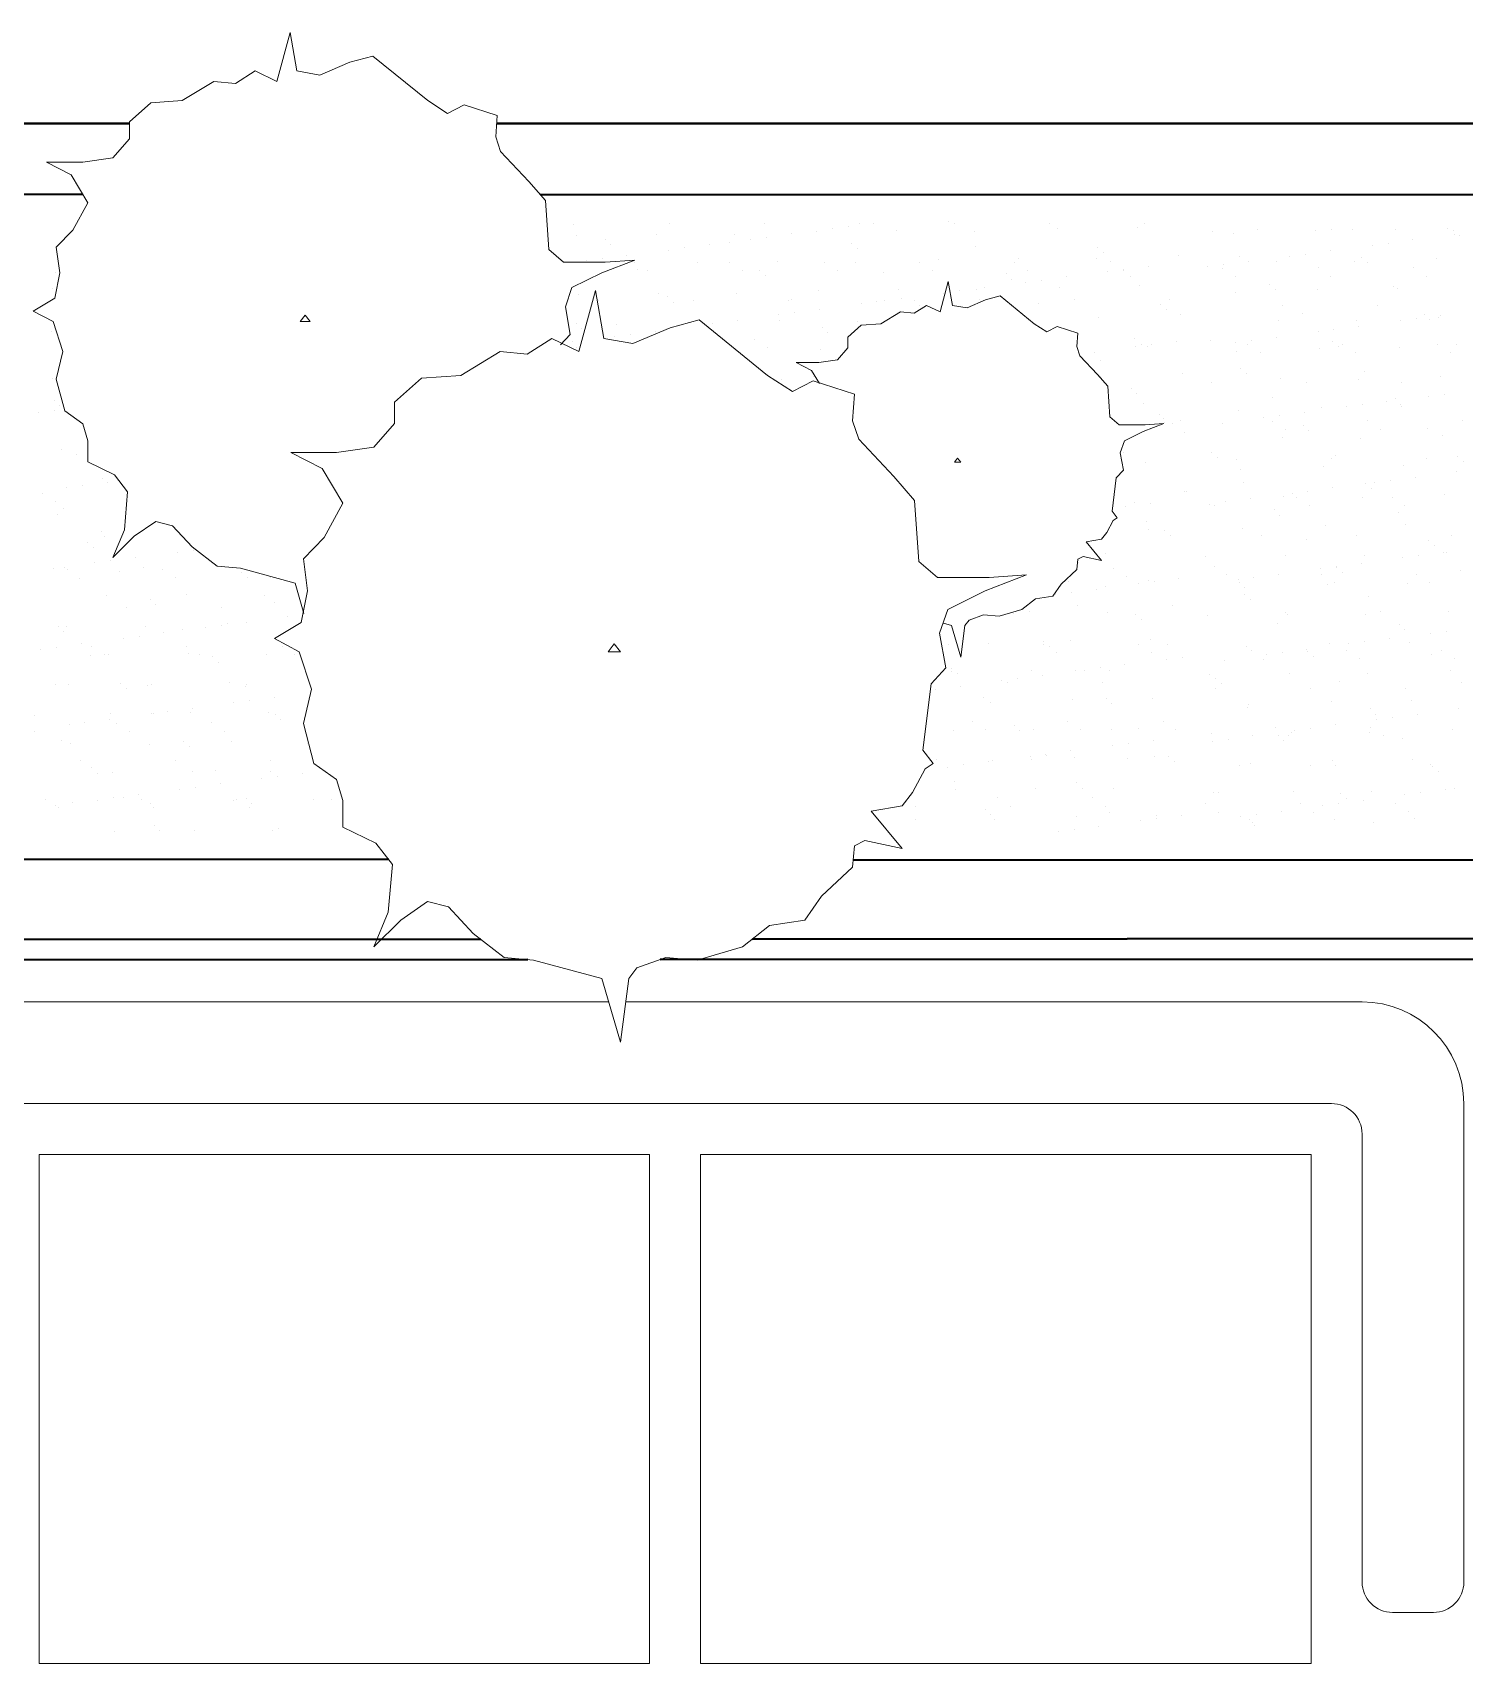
# Model space of a CAD drawing. Header units: inches. Extents: x 4350 to 28384, y -6772 to 993.
# Drawn here: x 25020.1 to 25160.7, y -3303.5 to -3143.4 of the extents above; entities that cross this region are included whole.
import ezdxf

# ---------------------------------------------------------------- set-up
doc = ezdxf.new("R2010")
doc.units = ezdxf.units.IN
doc.header["$MEASUREMENT"] = 0
doc.layers.add('ARREDAMENTO', color=2, linetype='Continuous', lineweight=18)
doc.layers.add('MURATURA_section_wall', color=7, linetype='Continuous', lineweight=40)

msp = doc.modelspace()

# ---------------------------------------------------------------- linework, layer by layer
at = {"layer": 'ARREDAMENTO'}
for p, q in [((25045.42, -3143.39), (25044.11, -3148.19)), ((25046.07, -3147.15), (25045.42, -3143.39)), ((25053.55, -3145.69), (25051.28, -3146.31)), ((25058.93, -3150.07), (25053.55, -3145.69)), ((25042, -3147.15), (25040.04, -3148.4)), ((25044.11, -3148.19), (25042, -3147.15)), ((25048.35, -3147.57), (25046.07, -3147.15)), ((25051.28, -3146.31), (25048.35, -3147.57)), ((25037.93, -3148.19), (25034.83, -3150.07)), ((25040.04, -3148.4), (25037.93, -3148.19)), ((25031.74, -3150.28), (25029.63, -3152.16)), ((25034.83, -3150.07), (25031.74, -3150.28)), ((25060.88, -3151.32), (25058.93, -3150.07)), ((25062.51, -3150.49), (25060.88, -3151.32)), ((25065.76, -3151.53), (25062.51, -3150.49)), ((25029.63, -3152.16), (25029.63, -3153.83)), ((25065.6, -3153.62), (25065.76, -3151.53)), ((25029.63, -3153.83), (25028, -3155.7)), ((25066.09, -3155.08), (25065.6, -3153.62)), ((25028, -3155.7), (25025.07, -3156.12)), ((25068.85, -3158), (25066.09, -3155.08)), ((25025.07, -3156.12), (25021.49, -3156.12)), ((25021.49, -3156.12), (25023.93, -3157.37)), ((25023.93, -3157.37), (25025.56, -3160.09)), ((25070.48, -3159.88), (25068.85, -3158)), ((25025.56, -3160.09), (25024.09, -3162.8)), ((25070.81, -3164.68), (25070.48, -3159.88)), ((25073.28, -3162.2), (25073.28, -3162.2)), ((25082.62, -3162.18), (25082.62, -3162.18)), ((25091.96, -3162.16), (25091.96, -3162.16)), ((25101.3, -3162.15), (25101.3, -3162.15)), ((25102.71, -3162.1), (25102.71, -3162.1)), ((25110.11, -3161.96), (25110.11, -3161.96)), ((25110.65, -3162.13), (25110.65, -3162.13)), ((25119.99, -3162.11), (25119.99, -3162.11)), ((25129.33, -3162.09), (25129.33, -3162.09)), ((25024.09, -3162.8), (25022.46, -3164.47)), ((25073.5, -3163.3), (25073.5, -3163.3)), ((25076.36, -3163.72), (25076.36, -3163.72)), ((25081.35, -3163.2), (25081.35, -3163.2)), ((25089.02, -3163.24), (25089.02, -3163.24)), ((25090.63, -3163.69), (25090.63, -3163.69)), ((25092.2, -3163.48), (25092.2, -3163.48)), ((25094.63, -3163.16), (25094.63, -3163.16)), ((25097.13, -3162.94), (25097.13, -3162.94)), ((25098.71, -3162.62), (25098.71, -3162.62)), ((25100.27, -3162.42), (25100.27, -3162.42)), ((25104.98, -3162.84), (25104.98, -3162.84)), ((25112.65, -3162.88), (25112.65, -3162.88)), ((25120.76, -3162.59), (25120.76, -3162.59)), ((25128.61, -3162.49), (25128.61, -3162.49)), ((25136.03, -3162.96), (25136.03, -3162.96)), ((25138.01, -3163.16), (25138.01, -3163.16)), ((25140.4, -3162.71), (25140.4, -3162.71)), ((25146.11, -3162.86), (25146.11, -3162.86)), ((25147.65, -3162.72), (25147.65, -3162.72)), ((25149.74, -3162.69), (25149.74, -3162.69)), ((25153.97, -3162.76), (25153.97, -3162.76)), ((25155.66, -3163.75), (25155.66, -3163.75)), ((25159.09, -3162.67), (25159.09, -3162.67)), ((25159.66, -3162.82), (25159.66, -3162.82)), ((25159.73, -3163.22), (25159.73, -3163.22)), ((25160.21, -3163.33), (25160.21, -3163.33)), ((25022.46, -3164.47), (25022.79, -3166.97)), ((25072.27, -3165.93), (25070.81, -3164.68)), ((25076.91, -3164.23), (25076.91, -3164.23)), ((25078.48, -3165.29), (25078.48, -3165.29)), ((25082.56, -3164.75), (25082.56, -3164.75)), ((25084.12, -3164.54), (25084.12, -3164.54)), ((25086.56, -3164.22), (25086.56, -3164.22)), ((25088.54, -3163.99), (25088.54, -3163.99)), ((25100.54, -3164.09), (25100.54, -3164.09)), ((25101.09, -3164.6), (25101.09, -3164.6)), ((25112.72, -3164.35), (25112.72, -3164.35)), ((25124.73, -3164.46), (25124.73, -3164.46)), ((25125.28, -3164.96), (25125.28, -3164.96)), ((25132.67, -3165.3), (25132.67, -3165.3)), ((25138.64, -3165.35), (25138.64, -3165.35)), ((25143.58, -3165.34), (25143.58, -3165.34)), ((25145.14, -3165.14), (25145.14, -3165.14)), ((25147.58, -3164.82), (25147.58, -3164.82)), ((25150.64, -3165.46), (25150.64, -3165.46)), ((25151.66, -3164.28), (25151.66, -3164.28)), ((25153.22, -3164.07), (25153.22, -3164.07)), ((25022.79, -3166.97), (25022.3, -3169.48)), ((25022.37, -3166.98), (25022.37, -3166.98)), ((25076.34, -3165.93), (25072.27, -3165.93)), ((25073.09, -3168.43), (25076.02, -3166.97)), ((25074.48, -3165.81), (25074.48, -3165.81)), ((25076.02, -3166.97), (25079.27, -3165.72)), ((25076.05, -3165.61), (25076.05, -3165.61)), ((25079.27, -3165.72), (25076.34, -3165.93)), ((25079.22, -3165.98), (25079.22, -3165.98)), ((25079.52, -3166.62), (25079.52, -3166.62)), ((25080.49, -3166.79), (25080.49, -3166.79)), ((25085.41, -3166.01), (25085.41, -3166.01)), ((25088.57, -3165.97), (25088.57, -3165.97)), ((25089.83, -3166.77), (25089.83, -3166.77)), ((25091.52, -3166.72), (25091.52, -3166.72)), ((25093.26, -3165.91), (25093.26, -3165.91)), ((25097.91, -3165.95), (25097.91, -3165.95)), ((25099.17, -3166.76), (25099.17, -3166.76)), ((25100.93, -3165.95), (25100.93, -3165.95)), ((25103.7, -3166.99), (25103.7, -3166.99)), ((25107.25, -3165.93), (25107.25, -3165.93)), ((25108.52, -3166.74), (25108.52, -3166.74)), ((25109.04, -3165.66), (25109.04, -3165.66)), ((25115.71, -3167.09), (25115.71, -3167.09)), ((25116.59, -3165.92), (25116.59, -3165.92)), ((25116.89, -3165.56), (25116.89, -3165.56)), ((25117.86, -3166.72), (25117.86, -3166.72)), ((25124.56, -3165.59), (25124.56, -3165.59)), ((25125.7, -3166.84), (25125.7, -3166.84)), ((25125.94, -3165.9), (25125.94, -3165.9)), ((25127.2, -3166.71), (25127.2, -3166.71)), ((25127.26, -3166.63), (25127.26, -3166.63)), ((25129.7, -3166.31), (25129.7, -3166.31)), ((25135.5, -3166.4), (25135.5, -3166.4)), ((25137.01, -3166.51), (25137.01, -3166.51)), ((25137.07, -3166.2), (25137.07, -3166.2)), ((25139.51, -3165.88), (25139.51, -3165.88)), ((25142.25, -3165.83), (25142.25, -3165.83)), ((25146.35, -3166.5), (25146.35, -3166.5)), ((25149.92, -3165.87), (25149.92, -3165.87)), ((25151.19, -3165.96), (25151.19, -3165.96)), ((25155.69, -3166.48), (25155.69, -3166.48)), ((25158.02, -3165.58), (25158.02, -3165.58)), ((25022.13, -3168.51), (25022.13, -3168.51)), ((25072.44, -3170.31), (25073.09, -3168.43)), ((25075.41, -3168.71), (25073.78, -3174.71)), ((25076.22, -3173.41), (25075.41, -3168.71)), ((25092.08, -3167.23), (25092.08, -3167.23)), ((25105.17, -3168.62), (25105.17, -3168.62)), ((25110.04, -3167.82), (25109.23, -3170.82)), ((25110.45, -3170.17), (25110.04, -3167.82)), ((25112.84, -3168.66), (25112.84, -3168.66)), ((25113.55, -3168.44), (25113.55, -3168.44)), ((25116.26, -3167.6), (25116.26, -3167.6)), ((25117.63, -3167.9), (25117.63, -3167.9)), ((25119.19, -3167.7), (25119.19, -3167.7)), ((25120.94, -3168.37), (25120.94, -3168.37)), ((25121.63, -3167.37), (25121.63, -3167.37)), ((25127.89, -3167.36), (25127.89, -3167.36)), ((25128.8, -3168.27), (25128.8, -3168.27)), ((25138.27, -3167.32), (25138.27, -3167.32)), ((25141.62, -3168.09), (25141.62, -3168.09)), ((25142.17, -3168.6), (25142.17, -3168.6)), ((25146.3, -3168.64), (25146.3, -3168.64)), ((25147.61, -3167.3), (25147.61, -3167.3)), ((25153.8, -3168.35), (25153.8, -3168.35)), ((25154.16, -3168.54), (25154.16, -3168.54)), ((25156.96, -3167.29), (25156.96, -3167.29)), ((25022.3, -3169.48), (25020.18, -3170.73)), ((25072.92, -3173.03), (25072.44, -3170.31)), ((25073.69, -3169.08), (25073.69, -3169.08)), ((25075.7, -3169.71), (25075.7, -3169.71)), ((25081.54, -3168.98), (25081.54, -3168.98)), ((25082.5, -3169.35), (25082.5, -3169.35)), ((25083.06, -3169.86), (25083.06, -3169.86)), ((25085.04, -3169.69), (25085.04, -3169.69)), ((25089.21, -3169.02), (25089.21, -3169.02)), ((25094.38, -3169.67), (25094.38, -3169.67)), ((25094.69, -3169.62), (25094.69, -3169.62)), ((25097.32, -3168.72), (25097.32, -3168.72)), ((25101.48, -3170.03), (25101.48, -3170.03)), ((25103.04, -3169.82), (25103.04, -3169.82)), ((25103.73, -3169.66), (25103.73, -3169.66)), ((25105.48, -3169.5), (25105.48, -3169.5)), ((25106.69, -3169.72), (25106.69, -3169.72)), ((25107.91, -3170.17), (25106.69, -3170.95)), ((25107.24, -3170.23), (25107.24, -3170.23)), ((25109.23, -3170.82), (25107.91, -3170.17)), ((25109.55, -3168.96), (25109.55, -3168.96)), ((25111.88, -3170.43), (25110.45, -3170.17)), ((25111.11, -3168.76), (25111.11, -3168.76)), ((25113.71, -3169.64), (25111.88, -3170.43)), ((25113.07, -3169.64), (25113.07, -3169.64)), ((25115.13, -3169.25), (25113.71, -3169.64)), ((25118.49, -3171.99), (25115.13, -3169.25)), ((25118.87, -3169.99), (25118.87, -3169.99)), ((25122.41, -3169.62), (25122.41, -3169.62)), ((25130.88, -3170.09), (25130.88, -3170.09)), ((25131.75, -3169.61), (25131.75, -3169.61)), ((25138.2, -3168.94), (25138.2, -3168.94)), ((25142.82, -3170.22), (25142.82, -3170.22)), ((25152.17, -3170.2), (25152.17, -3170.2)), ((25020.18, -3170.73), (25022.14, -3171.77)), ((25022.14, -3171.77), (25023.11, -3174.69)), ((25046.88, -3171.15), (25046.39, -3171.77)), ((25046.39, -3171.77), (25047.37, -3171.77)), ((25047.37, -3171.77), (25046.88, -3171.15)), ((25085.58, -3171.58), (25082.73, -3172.37)), ((25092.29, -3177.06), (25085.58, -3171.58)), ((25089.33, -3171.63), (25089.33, -3171.63)), ((25093.4, -3171.09), (25093.4, -3171.09)), ((25093.45, -3171.69), (25093.45, -3171.69)), ((25094.96, -3170.88), (25094.96, -3170.88)), ((25097.4, -3170.56), (25097.4, -3170.56)), ((25101.12, -3171.73), (25101.12, -3171.73)), ((25105.36, -3170.82), (25103.43, -3171.99)), ((25106.69, -3170.95), (25105.36, -3170.82)), ((25124.75, -3171.37), (25124.75, -3171.37)), ((25131.43, -3170.6), (25131.43, -3170.6)), ((25132.85, -3171.08), (25132.85, -3171.08)), ((25142.44, -3171.61), (25142.44, -3171.61)), ((25144.78, -3170.99), (25144.78, -3170.99)), ((25150.11, -3171.65), (25150.11, -3171.65)), ((25154.42, -3171.68), (25154.42, -3171.68)), ((25155.98, -3171.48), (25155.98, -3171.48)), ((25156.79, -3171.09), (25156.79, -3171.09)), ((25157.34, -3171.6), (25157.34, -3171.6)), ((25158.21, -3171.36), (25158.21, -3171.36)), ((25158.42, -3171.16), (25158.42, -3171.16)), ((25021.96, -3172.73), (25021.96, -3172.73)), ((25071.13, -3173.41), (25068.69, -3174.97)), ((25073.78, -3174.71), (25071.13, -3173.41)), ((25071.98, -3174.06), (25072.92, -3173.03)), ((25073.49, -3171.99), (25073.49, -3171.99)), ((25074.04, -3172.49), (25074.04, -3172.49)), ((25079.07, -3173.93), (25076.22, -3173.41)), ((25077.25, -3173.22), (25077.25, -3173.22)), ((25077.49, -3172.08), (25077.49, -3172.08)), ((25078.81, -3173.01), (25078.81, -3173.01)), ((25082.73, -3172.37), (25079.07, -3173.93)), ((25081.25, -3172.69), (25081.25, -3172.69)), ((25086.89, -3171.95), (25086.89, -3171.95)), ((25090.99, -3173.48), (25090.99, -3173.48)), ((25097.67, -3172.36), (25097.67, -3172.36)), ((25098.22, -3172.86), (25098.22, -3172.86)), ((25101.5, -3172.12), (25100.18, -3173.3)), ((25100.18, -3173.3), (25100.18, -3174.34)), ((25103.43, -3171.99), (25101.5, -3172.12)), ((25119.71, -3172.77), (25118.49, -3171.99)), ((25120.73, -3172.25), (25119.71, -3172.77)), ((25122.76, -3172.91), (25120.73, -3172.25)), ((25122.66, -3174.21), (25122.76, -3172.91)), ((25128.36, -3173.41), (25128.36, -3173.41)), ((25142.27, -3173.28), (25142.27, -3173.28)), ((25146.35, -3172.75), (25146.35, -3172.75)), ((25147.91, -3172.54), (25147.91, -3172.54)), ((25150.35, -3172.22), (25150.35, -3172.22)), ((25023.11, -3174.69), (25022.46, -3177.41)), ((25066.05, -3174.71), (25062.18, -3177.06)), ((25068.69, -3174.97), (25066.05, -3174.71)), ((25073.17, -3173.75), (25073.17, -3173.75)), ((25073.57, -3174.32), (25073.57, -3174.32)), ((25092.25, -3174.29), (25092.25, -3174.29)), ((25097.5, -3174.5), (25097.5, -3174.5)), ((25100.18, -3174.34), (25099.16, -3175.51)), ((25122.96, -3175.12), (25122.66, -3174.21)), ((25124.39, -3174.78), (25124.39, -3174.78)), ((25128.47, -3174.24), (25128.47, -3174.24)), ((25128.99, -3174.05), (25128.99, -3174.05)), ((25129.62, -3174.22), (25129.62, -3174.22)), ((25130.03, -3174.04), (25130.03, -3174.04)), ((25132.47, -3173.71), (25132.47, -3173.71)), ((25135.77, -3173.62), (25135.77, -3173.62)), ((25138.27, -3173.81), (25138.27, -3173.81)), ((25138.39, -3174.72), (25138.39, -3174.72)), ((25139.43, -3174.03), (25139.43, -3174.03)), ((25139.83, -3173.6), (25139.83, -3173.6)), ((25140.69, -3174.83), (25140.69, -3174.83)), ((25146.49, -3174.42), (25146.49, -3174.42)), ((25147.77, -3173.72), (25147.77, -3173.72)), ((25148.32, -3174.23), (25148.32, -3174.23)), ((25148.77, -3174.01), (25148.77, -3174.01)), ((25150.04, -3174.81), (25150.04, -3174.81)), ((25154.34, -3174.32), (25154.34, -3174.32)), ((25158.11, -3173.99), (25158.11, -3173.99)), ((25159.38, -3174.8), (25159.38, -3174.8)), ((25159.95, -3173.99), (25159.95, -3173.99)), ((25097.33, -3175.77), (25095.09, -3175.77)), ((25095.09, -3175.77), (25096.62, -3176.56)), ((25096.62, -3176.56), (25097.39, -3177.85)), ((25099.16, -3175.51), (25097.33, -3175.77)), ((25124.69, -3176.95), (25122.96, -3175.12)), ((25125.02, -3175.62), (25125.02, -3175.62)), ((25138.75, -3176.36), (25138.75, -3176.36)), ((25150.93, -3176.62), (25150.93, -3176.62)), ((25022.07, -3177.32), (25022.07, -3177.32)), ((25022.46, -3177.41), (25023.28, -3180.54)), ((25058.31, -3177.32), (25055.67, -3179.67)), ((25062.18, -3177.06), (25058.31, -3177.32)), ((25094.73, -3178.63), (25092.29, -3177.06)), ((25093.64, -3177.47), (25093.64, -3177.47)), ((25096.77, -3177.58), (25094.73, -3178.63)), ((25100.84, -3178.89), (25096.77, -3177.58)), ((25096.81, -3177.19), (25096.81, -3177.19)), ((25125.71, -3178.12), (25124.69, -3176.95)), ((25124.94, -3177.15), (25124.94, -3177.15)), ((25125.91, -3181.12), (25125.71, -3178.12)), ((25133.04, -3176.86), (25133.04, -3176.86)), ((25135.91, -3177.75), (25135.91, -3177.75)), ((25139.31, -3176.86), (25139.31, -3176.86)), ((25142.62, -3177.39), (25142.62, -3177.39)), ((25145.25, -3177.73), (25145.25, -3177.73)), ((25150.3, -3177.43), (25150.3, -3177.43)), ((25154.59, -3177.72), (25154.59, -3177.72)), ((25158.4, -3177.14), (25158.4, -3177.14)), ((25022.25, -3179.52), (25022.25, -3179.52)), ((25022.75, -3178.54), (25022.75, -3178.54)), ((25055.67, -3179.67), (25055.67, -3181.76)), ((25100.63, -3181.5), (25100.84, -3178.89)), ((25128.01, -3178.36), (25128.01, -3178.36)), ((25128.56, -3178.87), (25128.56, -3178.87)), ((25129.18, -3179.83), (25129.18, -3179.83)), ((25141.92, -3179.25), (25141.92, -3179.25)), ((25153.11, -3179.62), (25153.11, -3179.62)), ((25153.92, -3179.36), (25153.92, -3179.36)), ((25154.47, -3179.86), (25154.47, -3179.86)), ((25157.19, -3179.09), (25157.19, -3179.09)), ((25158.75, -3178.88), (25158.75, -3178.88)), ((25020.72, -3180.66), (25020.72, -3180.66)), ((25022.28, -3180.45), (25022.28, -3180.45)), ((25022.8, -3180.02), (25022.8, -3180.02)), ((25023.28, -3180.54), (25025.07, -3181.79)), ((25101.25, -3183.32), (25100.63, -3181.5)), ((25126.83, -3181.9), (25125.91, -3181.12)), ((25130.78, -3180.92), (25130.78, -3180.92)), ((25131.17, -3181.26), (25131.17, -3181.26)), ((25132.8, -3181.44), (25132.8, -3181.44)), ((25138.58, -3180.5), (25138.58, -3180.5)), ((25141.04, -3181.21), (25141.04, -3181.21)), ((25142.6, -3181.01), (25142.6, -3181.01)), ((25145.04, -3180.68), (25145.04, -3180.68)), ((25146.68, -3180.21), (25146.68, -3180.21)), ((25149.11, -3180.15), (25149.11, -3180.15)), ((25150.67, -3179.94), (25150.67, -3179.94)), ((25151.19, -3181.52), (25151.19, -3181.52)), ((25154.53, -3180.11), (25154.53, -3180.11)), ((25160.54, -3181.5), (25160.54, -3181.5)), ((25025.07, -3181.79), (25025.56, -3183.46)), ((25055.67, -3181.76), (25053.63, -3184.1)), ((25129.37, -3181.9), (25126.83, -3181.9)), ((25127.34, -3183.47), (25129.17, -3182.56)), ((25129.17, -3182.56), (25131.21, -3181.77)), ((25131.21, -3181.77), (25129.37, -3181.9)), ((25131.23, -3181.64), (25131.23, -3181.64)), ((25132.05, -3181.73), (25132.05, -3181.73)), ((25133.23, -3182.64), (25133.23, -3182.64)), ((25136.96, -3181.75), (25136.96, -3181.75)), ((25141.85, -3181.54), (25141.85, -3181.54)), ((25143.12, -3182.34), (25143.12, -3182.34)), ((25144.9, -3181.99), (25144.9, -3181.99)), ((25145.45, -3182.5), (25145.45, -3182.5)), ((25152.46, -3182.33), (25152.46, -3182.33)), ((25157.08, -3182.26), (25157.08, -3182.26)), ((25158.59, -3182.92), (25158.59, -3182.92)), ((25022.94, -3184.32), (25022.94, -3184.32)), ((25025.56, -3183.46), (25025.56, -3185.55)), ((25049.97, -3184.63), (25045.5, -3184.63)), ((25045.5, -3184.63), (25048.55, -3186.19)), ((25053.63, -3184.1), (25049.97, -3184.63)), ((25104.7, -3186.97), (25101.25, -3183.32)), ((25126.93, -3184.64), (25127.34, -3183.47)), ((25127.24, -3186.34), (25126.93, -3184.64)), ((25127.26, -3184.65), (25127.26, -3184.65)), ((25135.88, -3184.62), (25135.88, -3184.62)), ((25142.81, -3183.17), (25142.81, -3183.17)), ((25150.49, -3183.21), (25150.49, -3183.21)), ((25024.49, -3184.84), (25024.49, -3184.84)), ((25025.56, -3185.55), (25028.16, -3186.8)), ((25048.55, -3186.19), (25050.58, -3189.58)), ((25110.96, -3185.16), (25110.65, -3185.56)), ((25110.65, -3185.56), (25111.27, -3185.56)), ((25111.27, -3185.56), (25110.96, -3185.16)), ((25129.36, -3185.61), (25129.36, -3185.61)), ((25136.44, -3185.13), (25136.44, -3185.13)), ((25138.33, -3185.26), (25138.33, -3185.26)), ((25138.77, -3186.28), (25138.77, -3186.28)), ((25146.87, -3185.99), (25146.87, -3185.99)), ((25147.67, -3185.24), (25147.67, -3185.24)), ((25148.06, -3184.89), (25148.06, -3184.89)), ((25154.72, -3185.89), (25154.72, -3185.89)), ((25157.01, -3185.23), (25157.01, -3185.23)), ((25160.07, -3184.99), (25160.07, -3184.99)), ((25160.62, -3185.5), (25160.62, -3185.5)), ((25025.05, -3187.86), (25025.05, -3187.86)), ((25026.99, -3187.13), (25026.99, -3187.13)), ((25027.49, -3187.53), (25027.49, -3187.53)), ((25028.16, -3186.8), (25029.46, -3188.47)), ((25106.74, -3189.32), (25104.7, -3186.97)), ((25126.12, -3190.38), (25126.53, -3187.12)), ((25126.53, -3187.12), (25127.24, -3186.34)), ((25139.05, -3187.52), (25139.05, -3187.52)), ((25151.05, -3187.63), (25151.05, -3187.63)), ((25151.88, -3187.55), (25151.88, -3187.55)), ((25153.44, -3187.35), (25153.44, -3187.35)), ((25155.88, -3187.03), (25155.88, -3187.03)), ((25159.95, -3186.49), (25159.95, -3186.49)), ((25021.09, -3188.64), (25021.09, -3188.64)), ((25022.36, -3189.45), (25022.36, -3189.45)), ((25023.49, -3188.06), (25023.49, -3188.06)), ((25029.46, -3188.47), (25029.14, -3192.22)), ((25107.15, -3195.32), (25106.74, -3189.32)), ((25128.3, -3189.52), (25128.3, -3189.52)), ((25133.2, -3188.44), (25133.2, -3188.44)), ((25133.42, -3188.42), (25133.42, -3188.42)), ((25137.29, -3189.47), (25137.29, -3189.47)), ((25139.73, -3189.15), (25139.73, -3189.15)), ((25143, -3188.95), (25143, -3188.95)), ((25143.8, -3188.61), (25143.8, -3188.61)), ((25144.27, -3189.05), (25144.27, -3189.05)), ((25145.36, -3188.41), (25145.36, -3188.41)), ((25147.8, -3188.09), (25147.8, -3188.09)), ((25150.68, -3188.99), (25150.68, -3188.99)), ((25151.6, -3188.13), (25151.6, -3188.13)), ((25153.62, -3189.03), (25153.62, -3189.03)), ((25158.78, -3188.7), (25158.78, -3188.7)), ((25022.54, -3190.68), (25022.54, -3190.68)), ((25023.13, -3190.1), (25023.13, -3190.1)), ((25050.58, -3189.58), (25048.75, -3192.97)), ((25126.63, -3191.03), (25126.12, -3190.38)), ((25126.22, -3191.3), (25126.63, -3191.03)), ((25127.49, -3189.91), (25127.49, -3189.91)), ((25129.92, -3189.58), (25129.92, -3189.58)), ((25135.73, -3189.68), (25135.73, -3189.68)), ((25136.2, -3189.87), (25136.2, -3189.87)), ((25142.03, -3190.26), (25142.03, -3190.26)), ((25142.58, -3190.76), (25142.58, -3190.76)), ((25145.54, -3189.86), (25145.54, -3189.86)), ((25154.21, -3190.52), (25154.21, -3190.52)), ((25154.88, -3189.84), (25154.88, -3189.84)), ((25026.91, -3192.35), (25026.91, -3192.35)), ((25029.14, -3192.22), (25028, -3194.94)), ((25030.11, -3192.85), (25032.23, -3191.39)), ((25032.23, -3191.39), (25033.86, -3191.81)), ((25033.86, -3191.81), (25035.81, -3193.89)), ((25125.1, -3193.12), (25125.61, -3192.47)), ((25125.61, -3192.47), (25126.22, -3191.3)), ((25129.55, -3191.39), (25129.55, -3191.39)), ((25129.68, -3192.16), (25129.68, -3192.16)), ((25131.29, -3192.26), (25131.29, -3192.26)), ((25138.96, -3192.06), (25138.96, -3192.06)), ((25147.06, -3191.77), (25147.06, -3191.77)), ((25154.91, -3191.67), (25154.91, -3191.67)), ((25025.52, -3193.42), (25025.52, -3193.42)), ((25026.08, -3193.93), (25026.08, -3193.93)), ((25027.18, -3192.91), (25027.18, -3192.91)), ((25028, -3194.94), (25030.11, -3192.85)), ((25035.81, -3193.89), (25038.25, -3195.77)), ((25035.89, -3194.2), (25035.89, -3194.2)), ((25048.75, -3192.97), (25046.72, -3195.06)), ((25123.57, -3193.38), (25125.1, -3193.12)), ((25125.1, -3195.21), (25123.57, -3193.38)), ((25131.84, -3192.77), (25131.84, -3192.77)), ((25140.75, -3192.77), (25140.75, -3192.77)), ((25145.19, -3193.16), (25145.19, -3193.16)), ((25150.09, -3192.76), (25150.09, -3192.76)), ((25157.2, -3193.26), (25157.2, -3193.26)), ((25157.75, -3193.77), (25157.75, -3193.77)), ((25159.44, -3192.74), (25159.44, -3192.74)), ((25023.31, -3195.88), (25023.31, -3195.88)), ((25026.25, -3195.46), (25026.25, -3195.46)), ((25027.82, -3195.26), (25027.82, -3195.26)), ((25030.25, -3194.94), (25030.25, -3194.94)), ((25030.99, -3195.92), (25030.99, -3195.92)), ((25034.33, -3194.4), (25034.33, -3194.4)), ((25038.25, -3195.77), (25040.53, -3195.98)), ((25046.72, -3195.06), (25047.12, -3198.19)), ((25108.98, -3196.89), (25107.15, -3195.32)), ((25122.66, -3196.12), (25122.76, -3195.08)), ((25122.76, -3195.08), (25123.27, -3194.82)), ((25122.82, -3195.4), (25122.82, -3195.4)), ((25123.27, -3194.82), (25125.1, -3195.21)), ((25125.51, -3194.5), (25125.51, -3194.5)), ((25135.34, -3194.83), (25135.34, -3194.83)), ((25136.18, -3195.79), (25136.18, -3195.79)), ((25143.19, -3194.73), (25143.19, -3194.73)), ((25148.13, -3195.81), (25148.13, -3195.81)), ((25148.18, -3195.89), (25148.18, -3195.89)), ((25150.57, -3195.49), (25150.57, -3195.49)), ((25150.87, -3194.77), (25150.87, -3194.77)), ((25154.64, -3194.96), (25154.64, -3194.96)), ((25156.21, -3194.75), (25156.21, -3194.75)), ((25158.64, -3194.43), (25158.64, -3194.43)), ((25158.97, -3194.48), (25158.97, -3194.48)), ((25022.18, -3196), (25022.18, -3196)), ((25023.52, -3196.15), (25023.52, -3196.15)), ((25024.78, -3196.96), (25024.78, -3196.96)), ((25028.69, -3196.32), (25028.69, -3196.32)), ((25032.86, -3196.14), (25032.86, -3196.14)), ((25034.13, -3196.94), (25034.13, -3196.94)), ((25040.53, -3195.98), (25045.9, -3197.44)), ((25040.69, -3196.42), (25040.69, -3196.42)), ((25041.24, -3196.93), (25041.24, -3196.93)), ((25043.47, -3196.92), (25043.47, -3196.92)), ((25045.9, -3197.44), (25046.77, -3200.42)), ((25114.06, -3196.89), (25108.98, -3196.89)), ((25113.66, -3198.19), (25117.73, -3196.62)), ((25117.73, -3196.62), (25114.06, -3196.89)), ((25121.13, -3197.56), (25122.66, -3196.12)), ((25121.89, -3197.27), (25121.89, -3197.27)), ((25126.28, -3195.97), (25126.28, -3195.97)), ((25127.55, -3196.77), (25127.55, -3196.77)), ((25128.69, -3197.51), (25128.69, -3197.51)), ((25129.74, -3197.17), (25129.74, -3197.17)), ((25130.25, -3197.31), (25130.25, -3197.31)), ((25132.69, -3196.99), (25132.69, -3196.99)), ((25137.35, -3196.58), (25137.35, -3196.58)), ((25138.49, -3197.08), (25138.49, -3197.08)), ((25138.62, -3197.39), (25138.62, -3197.39)), ((25140.06, -3196.88), (25140.06, -3196.88)), ((25142.49, -3196.55), (25142.49, -3196.55)), ((25146.57, -3196.02), (25146.57, -3196.02)), ((25146.7, -3196.56), (25146.7, -3196.56)), ((25147.96, -3197.37), (25147.96, -3197.37)), ((25148.73, -3196.4), (25148.73, -3196.4)), ((25155.1, -3197.45), (25155.1, -3197.45)), ((25156.04, -3196.55), (25156.04, -3196.55)), ((25157.3, -3197.35), (25157.3, -3197.35)), ((25160.36, -3196.16), (25160.36, -3196.16)), ((25027.37, -3198.69), (25027.37, -3198.69)), ((25031.67, -3199.05), (25031.67, -3199.05)), ((25035.22, -3198.59), (25035.22, -3198.59)), ((25042.9, -3198.63), (25042.9, -3198.63)), ((25047.12, -3198.19), (25046.51, -3201.32)), ((25109.99, -3200.02), (25113.66, -3198.19)), ((25117.27, -3200.03), (25118.59, -3198.99)), ((25118.59, -3198.99), (25120.32, -3198.73)), ((25120.32, -3198.73), (25121.13, -3197.56)), ((25120.61, -3198.58), (25120.61, -3198.58)), ((25122.18, -3198.37), (25122.18, -3198.37)), ((25124.62, -3198.05), (25124.62, -3198.05)), ((25125.43, -3197.79), (25125.43, -3197.79)), ((25139.14, -3197.84), (25139.14, -3197.84)), ((25139.16, -3198.53), (25139.16, -3198.53)), ((25139.72, -3199.03), (25139.72, -3199.03)), ((25147.25, -3197.55), (25147.25, -3197.55)), ((25151.34, -3198.79), (25151.34, -3198.79)), ((25029.34, -3199.86), (25029.34, -3199.86)), ((25032.23, -3199.56), (25032.23, -3199.56)), ((25038.68, -3199.84), (25038.68, -3199.84)), ((25043.85, -3199.32), (25043.85, -3199.32)), ((25109.18, -3202.36), (25109.99, -3200.02)), ((25112.08, -3201.08), (25113.5, -3200.55)), ((25113.5, -3200.55), (25115.03, -3200.69)), ((25115.03, -3200.69), (25117.27, -3200.03)), ((25116.41, -3200.42), (25116.41, -3200.42)), ((25118.02, -3200.24), (25118.02, -3200.24)), ((25122.76, -3199.69), (25122.76, -3199.69)), ((25125.7, -3200.28), (25125.7, -3200.28)), ((25128.42, -3200.53), (25128.42, -3200.53)), ((25132.1, -3199.67), (25132.1, -3199.67)), ((25135.53, -3200.61), (25135.53, -3200.61)), ((25143.17, -3200.29), (25143.17, -3200.29)), ((25143.38, -3200.51), (25143.38, -3200.51)), ((25151.05, -3200.55), (25151.05, -3200.55)), ((25152.52, -3200.27), (25152.52, -3200.27)), ((25159.16, -3200.26), (25159.16, -3200.26)), ((25022.65, -3201.69), (25022.65, -3201.69)), ((25023.21, -3202.19), (25023.21, -3202.19)), ((25023.5, -3201.66), (25023.5, -3201.66)), ((25031.18, -3201.7), (25031.18, -3201.7)), ((25034.84, -3201.95), (25034.84, -3201.95)), ((25037.1, -3201.81), (25037.1, -3201.81)), ((25038.66, -3201.6), (25038.66, -3201.6)), ((25039.28, -3201.41), (25039.28, -3201.41)), ((25041.1, -3201.28), (25041.1, -3201.28)), ((25046.51, -3201.32), (25043.87, -3202.88)), ((25045.17, -3200.74), (25045.17, -3200.74)), ((25109.56, -3201.38), (25110.35, -3201.6)), ((25110.35, -3201.6), (25111.27, -3204.73)), ((25111.27, -3204.73), (25111.67, -3201.6)), ((25111.67, -3201.6), (25112.08, -3201.08)), ((25128.97, -3201.03), (25128.97, -3201.03)), ((25142.33, -3201.42), (25142.33, -3201.42)), ((25154.33, -3201.53), (25154.33, -3201.53)), ((25154.88, -3202.03), (25154.88, -3202.03)), ((25158.97, -3202.15), (25158.97, -3202.15)), ((25020.95, -3203.93), (25020.95, -3203.93)), ((25022.51, -3203.73), (25022.51, -3203.73)), ((25024.95, -3203.4), (25024.95, -3203.4)), ((25025.94, -3203.66), (25025.94, -3203.66)), ((25029.02, -3202.87), (25029.02, -3202.87)), ((25030.58, -3202.66), (25030.58, -3202.66)), ((25033.02, -3202.34), (25033.02, -3202.34)), ((25035.28, -3203.65), (25035.28, -3203.65)), ((25043.87, -3202.88), (25046.31, -3204.19)), ((25044.63, -3203.63), (25044.63, -3203.63)), ((25077.24, -3203.41), (25076.63, -3204.19)), ((25077.85, -3204.19), (25077.24, -3203.41)), ((25109.79, -3205.75), (25109.18, -3202.36)), ((25110.02, -3203.51), (25110.02, -3203.51)), ((25113.98, -3203.34), (25113.98, -3203.34)), ((25119.36, -3203.49), (25119.36, -3203.49)), ((25119.4, -3203.16), (25119.4, -3203.16)), ((25119.95, -3203.67), (25119.95, -3203.67)), ((25122.08, -3203.05), (25122.08, -3203.05)), ((25128.71, -3203.48), (25128.71, -3203.48)), ((25129.93, -3202.95), (25129.93, -3202.95)), ((25131.58, -3203.43), (25131.58, -3203.43)), ((25139.33, -3203.62), (25139.33, -3203.62)), ((25147.44, -3203.33), (25147.44, -3203.33)), ((25149.33, -3203.42), (25149.33, -3203.42)), ((25150.9, -3203.22), (25150.9, -3203.22)), ((25153.34, -3202.89), (25153.34, -3202.89)), ((25155.29, -3203.23), (25155.29, -3203.23)), ((25157.41, -3202.36), (25157.41, -3202.36)), ((25025.82, -3204.59), (25025.82, -3204.59)), ((25027.21, -3204.47), (25027.21, -3204.47)), ((25027.56, -3204.47), (25027.56, -3204.47)), ((25035.41, -3204.37), (25035.41, -3204.37)), ((25036.55, -3204.45), (25036.55, -3204.45)), ((25037.82, -3204.69), (25037.82, -3204.69)), ((25038.38, -3205.2), (25038.38, -3205.2)), ((25043.09, -3204.41), (25043.09, -3204.41)), ((25045.89, -3204.44), (25045.89, -3204.44)), ((25046.31, -3204.19), (25047.53, -3207.84)), ((25076.63, -3204.19), (25077.85, -3204.19)), ((25120.63, -3204.3), (25120.63, -3204.3)), ((25127.38, -3205.45), (25127.38, -3205.45)), ((25129.97, -3204.28), (25129.97, -3204.28)), ((25131.46, -3204.92), (25131.46, -3204.92)), ((25133.02, -3204.71), (25133.02, -3204.71)), ((25137.18, -3205.02), (25137.18, -3205.02)), ((25139.78, -3204.09), (25139.78, -3204.09)), ((25141.04, -3204.9), (25141.04, -3204.9)), ((25141.26, -3204.48), (25141.26, -3204.48)), ((25142.82, -3204.28), (25142.82, -3204.28)), ((25145.26, -3203.96), (25145.26, -3203.96)), ((25145.31, -3204.16), (25145.31, -3204.16)), ((25145.86, -3204.67), (25145.86, -3204.67)), ((25149.12, -3204.07), (25149.12, -3204.07)), ((25150.38, -3204.88), (25150.38, -3204.88)), ((25157.49, -3204.43), (25157.49, -3204.43)), ((25158.46, -3204.06), (25158.46, -3204.06)), ((25159.73, -3204.86), (25159.73, -3204.86)), ((25108.37, -3207.32), (25109.79, -3205.75)), ((25110.36, -3206.12), (25110.36, -3206.12)), ((25110.38, -3205.79), (25110.38, -3205.79)), ((25110.93, -3206.3), (25110.93, -3206.3)), ((25115.31, -3207.04), (25115.31, -3207.04)), ((25116.87, -3206.84), (25116.87, -3206.84)), ((25118.21, -3206.02), (25118.21, -3206.02)), ((25119.31, -3206.52), (25119.31, -3206.52)), ((25122.56, -3206.06), (25122.56, -3206.06)), ((25123.38, -3205.98), (25123.38, -3205.98)), ((25124.94, -3205.77), (25124.94, -3205.77)), ((25125.89, -3206.06), (25125.89, -3206.06)), ((25135.72, -3206.39), (25135.72, -3206.39)), ((25136.29, -3206.79), (25136.29, -3206.79)), ((25143.57, -3206.29), (25143.57, -3206.29)), ((25148.47, -3207.06), (25148.47, -3207.06)), ((25151.24, -3206.33), (25151.24, -3206.33)), ((25159.35, -3206.04), (25159.35, -3206.04)), ((25022.42, -3207.39), (25022.42, -3207.39)), ((25023.69, -3207.44), (25023.69, -3207.44)), ((25028.8, -3207.32), (25028.8, -3207.32)), ((25029.36, -3207.83), (25029.36, -3207.83)), ((25031.37, -3207.48), (25031.37, -3207.48)), ((25031.76, -3207.37), (25031.76, -3207.37)), ((25039.47, -3207.19), (25039.47, -3207.19)), ((25040.99, -3207.59), (25040.99, -3207.59)), ((25041.1, -3207.36), (25041.1, -3207.36)), ((25043.86, -3208.68), (25043.86, -3208.68)), ((25047.53, -3207.84), (25046.72, -3211.23)), ((25107.55, -3213.84), (25108.37, -3207.32)), ((25108.79, -3207.9), (25108.79, -3207.9)), ((25111.23, -3207.58), (25111.23, -3207.58)), ((25113.54, -3208.69), (25113.54, -3208.69)), ((25115.84, -3207.22), (25115.84, -3207.22)), ((25125.18, -3207.2), (25125.18, -3207.2)), ((25130.12, -3208.73), (25130.12, -3208.73)), ((25136.25, -3207.82), (25136.25, -3207.82)), ((25136.85, -3207.3), (25136.85, -3207.3)), ((25145.6, -3207.8), (25145.6, -3207.8)), ((25154.94, -3207.78), (25154.94, -3207.78)), ((25160.48, -3207.16), (25160.48, -3207.16)), ((25027.75, -3210.25), (25027.75, -3210.25)), ((25031.79, -3210.27), (25031.79, -3210.27)), ((25031.97, -3210.22), (25031.97, -3210.22)), ((25033.35, -3210.07), (25033.35, -3210.07)), ((25035.6, -3210.15), (25035.6, -3210.15)), ((25035.79, -3209.74), (25035.79, -3209.74)), ((25039.86, -3209.21), (25039.86, -3209.21)), ((25041.42, -3209), (25041.42, -3209)), ((25043.28, -3210.19), (25043.28, -3210.19)), ((25043.97, -3210.32), (25043.97, -3210.32)), ((25114.17, -3209.12), (25114.17, -3209.12)), ((25122.27, -3208.83), (25122.27, -3208.83)), ((25125.55, -3208.8), (25125.55, -3208.8)), ((25126.1, -3209.3), (25126.1, -3209.3)), ((25139.46, -3209.69), (25139.46, -3209.69)), ((25139.52, -3209.4), (25139.52, -3209.4)), ((25147.63, -3209.11), (25147.63, -3209.11)), ((25151.46, -3209.79), (25151.46, -3209.79)), ((25152.01, -3210.3), (25152.01, -3210.3)), ((25155.48, -3209.01), (25155.48, -3209.01)), ((25156.1, -3210.3), (25156.1, -3210.3)), ((25160.18, -3209.76), (25160.18, -3209.76)), ((25020.34, -3210.46), (25020.34, -3210.46)), ((25023.71, -3211.33), (25023.71, -3211.33)), ((25025.27, -3211.13), (25025.27, -3211.13)), ((25027.71, -3210.81), (25027.71, -3210.81)), ((25028.36, -3211.18), (25028.36, -3211.18)), ((25037.71, -3211.16), (25037.71, -3211.16)), ((25044.52, -3210.83), (25044.52, -3210.83)), ((25046.72, -3211.23), (25047.73, -3215.14)), ((25110.55, -3211.9), (25110.55, -3211.9)), ((25112.45, -3211.02), (25112.45, -3211.02)), ((25113.71, -3211.83), (25113.71, -3211.83)), ((25116.53, -3211.43), (25116.53, -3211.43)), ((25117.08, -3211.94), (25117.08, -3211.94)), ((25118.4, -3211.8), (25118.4, -3211.8)), ((25121.79, -3211.01), (25121.79, -3211.01)), ((25123.05, -3211.81), (25123.05, -3211.81)), ((25126.07, -3211.84), (25126.07, -3211.84)), ((25128.71, -3211.69), (25128.71, -3211.69)), ((25131.13, -3210.99), (25131.13, -3210.99)), ((25132.4, -3211.8), (25132.4, -3211.8)), ((25142.2, -3211.6), (25142.2, -3211.6)), ((25144.03, -3211.89), (25144.03, -3211.89)), ((25145.59, -3211.68), (25145.59, -3211.68)), ((25148.03, -3211.36), (25148.03, -3211.36)), ((25151.54, -3211.59), (25151.54, -3211.59)), ((25152.1, -3210.82), (25152.1, -3210.82)), ((25153.66, -3210.62), (25153.66, -3210.62)), ((25159.53, -3211.82), (25159.53, -3211.82)), ((25020.29, -3212), (25020.29, -3212)), ((25022.95, -3212.85), (25022.95, -3212.85)), ((25023.88, -3213.22), (25023.88, -3213.22)), ((25029.63, -3211.98), (25029.63, -3211.98)), ((25031.56, -3213.26), (25031.56, -3213.26)), ((25034.95, -3212.96), (25034.95, -3212.96)), ((25035.51, -3213.46), (25035.51, -3213.46)), ((25038.97, -3211.97), (25038.97, -3211.97)), ((25039.66, -3212.97), (25039.66, -3212.97)), ((25047.13, -3213.22), (25047.13, -3213.22)), ((25126.15, -3213.38), (25126.15, -3213.38)), ((25127.71, -3213.18), (25127.71, -3213.18)), ((25130.15, -3212.86), (25130.15, -3212.86)), ((25135.91, -3212.18), (25135.91, -3212.18)), ((25135.95, -3212.95), (25135.95, -3212.95)), ((25137.51, -3212.75), (25137.51, -3212.75)), ((25139.95, -3212.42), (25139.95, -3212.42)), ((25142.44, -3212.43), (25142.44, -3212.43)), ((25142.99, -3212.93), (25142.99, -3212.93)), ((25143.47, -3212.41), (25143.47, -3212.41)), ((25143.76, -3212.08), (25143.76, -3212.08)), ((25151.43, -3212.11), (25151.43, -3212.11)), ((25152.81, -3212.39), (25152.81, -3212.39)), ((25154.62, -3212.69), (25154.62, -3212.69)), ((25024.84, -3214.9), (25024.84, -3214.9)), ((25034.18, -3214.88), (25034.18, -3214.88)), ((25043.53, -3214.87), (25043.53, -3214.87)), ((25047.73, -3215.14), (25049.97, -3216.71)), ((25108.57, -3215.14), (25107.55, -3213.84)), ((25107.76, -3215.67), (25108.57, -3215.14)), ((25108.92, -3214.75), (25108.92, -3214.75)), ((25114, -3214.98), (25114, -3214.98)), ((25114.35, -3214.9), (25114.35, -3214.9)), ((25118.07, -3214.45), (25118.07, -3214.45)), ((25118.26, -3214.73), (25118.26, -3214.73)), ((25119.63, -3214.24), (25119.63, -3214.24)), ((25119.69, -3214.33), (25119.69, -3214.33)), ((25122.07, -3213.92), (25122.07, -3213.92)), ((25122.46, -3214.61), (25122.46, -3214.61)), ((25127.61, -3214.71), (25127.61, -3214.71)), ((25130.31, -3214.51), (25130.31, -3214.51)), ((25131.7, -3214.43), (25131.7, -3214.43)), ((25132.25, -3214.94), (25132.25, -3214.94)), ((25147.81, -3214.89), (25147.81, -3214.89)), ((25155.67, -3214.79), (25155.67, -3214.79)), ((25025.93, -3215.59), (25025.93, -3215.59)), ((25026.49, -3216.1), (25026.49, -3216.1)), ((25027.94, -3216.03), (25027.94, -3216.03)), ((25035.79, -3215.93), (25035.79, -3215.93)), ((25038.12, -3215.85), (25038.12, -3215.85)), ((25042.63, -3216.61), (25042.63, -3216.61)), ((25043.46, -3215.97), (25043.46, -3215.97)), ((25044.19, -3216.41), (25044.19, -3216.41)), ((25046.63, -3216.09), (25046.63, -3216.09)), ((25049.97, -3216.71), (25050.58, -3218.8)), ((25106.54, -3218.01), (25107.76, -3215.67)), ((25110, -3215.51), (25110, -3215.51)), ((25111.56, -3215.3), (25111.56, -3215.3)), ((25138.68, -3215.33), (25138.68, -3215.33)), ((25139.71, -3215.18), (25139.71, -3215.18)), ((25145.6, -3215.33), (25145.6, -3215.33)), ((25148.02, -3215.31), (25148.02, -3215.31)), ((25157.36, -3215.29), (25157.36, -3215.29)), ((25157.61, -3215.43), (25157.61, -3215.43)), ((25158.16, -3215.94), (25158.16, -3215.94)), ((25030.48, -3218.21), (25030.48, -3218.21)), ((25034.55, -3217.67), (25034.55, -3217.67)), ((25036.11, -3217.47), (25036.11, -3217.47)), ((25038.55, -3217.15), (25038.55, -3217.15)), ((25105.52, -3219.32), (25106.54, -3218.01)), ((25110.67, -3216.96), (25110.67, -3216.96)), ((25110.74, -3217.68), (25110.74, -3217.68)), ((25118.59, -3217.58), (25118.59, -3217.58)), ((25122.68, -3217.06), (25122.68, -3217.06)), ((25123.23, -3217.57), (25123.23, -3217.57)), ((25126.26, -3217.62), (25126.26, -3217.62)), ((25136.09, -3217.96), (25136.09, -3217.96)), ((25136.59, -3217.96), (25136.59, -3217.96)), ((25143.95, -3217.86), (25143.95, -3217.86)), ((25148.59, -3218.06), (25148.59, -3218.06)), ((25151.62, -3217.89), (25151.62, -3217.89)), ((25154.87, -3218.23), (25154.87, -3218.23)), ((25156.43, -3218.02), (25156.43, -3218.02)), ((25158.87, -3217.7), (25158.87, -3217.7)), ((25159.72, -3217.6), (25159.72, -3217.6)), ((25021.44, -3218.71), (25021.44, -3218.71)), ((25022.4, -3219.27), (25022.4, -3219.27)), ((25022.71, -3219.51), (25022.71, -3219.51)), ((25024.07, -3219), (25024.07, -3219)), ((25026.48, -3218.74), (25026.48, -3218.74)), ((25028.04, -3218.53), (25028.04, -3218.53)), ((25029.1, -3218.49), (25029.1, -3218.49)), ((25030.79, -3218.69), (25030.79, -3218.69)), ((25031.74, -3219.04), (25031.74, -3219.04)), ((25032.05, -3219.5), (25032.05, -3219.5)), ((25039.85, -3218.75), (25039.85, -3218.75)), ((25040.13, -3218.67), (25040.13, -3218.67)), ((25041.1, -3218.59), (25041.1, -3218.59)), ((25041.39, -3219.48), (25041.39, -3219.48)), ((25041.65, -3219.1), (25041.65, -3219.1)), ((25047.7, -3218.65), (25047.7, -3218.65)), ((25049.47, -3218.66), (25049.47, -3218.66)), ((25050.58, -3218.8), (25050.58, -3221.4)), ((25102.47, -3219.84), (25105.52, -3219.32)), ((25105.52, -3223.49), (25102.47, -3219.84)), ((25106.79, -3219.36), (25106.79, -3219.36)), ((25113.66, -3219.7), (25113.66, -3219.7)), ((25114.87, -3218.54), (25114.87, -3218.54)), ((25116.13, -3219.34), (25116.13, -3219.34)), ((25124.21, -3218.52), (25124.21, -3218.52)), ((25125.48, -3219.33), (25125.48, -3219.33)), ((25135.28, -3219.13), (25135.28, -3219.13)), ((25136.55, -3219.94), (25136.55, -3219.94)), ((25142.72, -3219.83), (25142.72, -3219.83)), ((25144.62, -3219.12), (25144.62, -3219.12)), ((25145.89, -3219.92), (25145.89, -3219.92)), ((25146.79, -3219.29), (25146.79, -3219.29)), ((25148.35, -3219.09), (25148.35, -3219.09)), ((25149.14, -3218.57), (25149.14, -3218.57)), ((25150.79, -3218.76), (25150.79, -3218.76)), ((25153.97, -3219.1), (25153.97, -3219.1)), ((25155.23, -3219.91), (25155.23, -3219.91)), ((25032.08, -3221.22), (25032.08, -3221.22)), ((25044.26, -3221.49), (25044.26, -3221.49)), ((25050.58, -3221.4), (25053.84, -3222.97)), ((25106.87, -3220.65), (25106.87, -3220.65)), ((25114.21, -3220.2), (25114.21, -3220.2)), ((25114.54, -3220.69), (25114.54, -3220.69)), ((25122.65, -3220.39), (25122.65, -3220.39)), ((25124.84, -3221.32), (25124.84, -3221.32)), ((25125.84, -3219.96), (25125.84, -3219.96)), ((25128.91, -3220.79), (25128.91, -3220.79)), ((25130.47, -3220.58), (25130.47, -3220.58)), ((25130.5, -3220.29), (25130.5, -3220.29)), ((25132.91, -3220.26), (25132.91, -3220.26)), ((25138.72, -3220.35), (25138.72, -3220.35)), ((25139.57, -3220.69), (25139.57, -3220.69)), ((25139.9, -3220.96), (25139.9, -3220.96)), ((25140.13, -3221.2), (25140.13, -3221.2)), ((25140.28, -3220.15), (25140.28, -3220.15)), ((25148, -3220.67), (25148, -3220.67)), ((25151.75, -3220.96), (25151.75, -3220.96)), ((25155.86, -3220.57), (25155.86, -3220.57)), ((25028.13, -3221.81), (25028.13, -3221.81)), ((25032.64, -3221.73), (25032.64, -3221.73)), ((25035.98, -3221.71), (25035.98, -3221.71)), ((25043.65, -3221.75), (25043.65, -3221.75)), ((25053.84, -3222.97), (25055.47, -3225.06)), ((25100.84, -3223.23), (25101.86, -3222.71)), ((25101.86, -3222.71), (25105.52, -3223.49)), ((25120.84, -3221.85), (25120.84, -3221.85)), ((25122.4, -3221.64), (25122.4, -3221.64)), ((25100.63, -3225.32), (25100.84, -3223.23)), ((25055.47, -3225.06), (25055.06, -3229.75)), ((25097.58, -3228.19), (25100.63, -3225.32)), ((25056.28, -3230.53), (25058.92, -3228.71)), ((25058.92, -3228.71), (25060.96, -3229.23)), ((25060.96, -3229.23), (25063.4, -3231.84)), ((25095.95, -3230.53), (25097.58, -3228.19)), ((25055.06, -3229.75), (25053.63, -3233.14)), ((25053.63, -3233.14), (25056.28, -3230.53)), ((25089.85, -3233.14), (25092.5, -3231.06)), ((25092.5, -3231.06), (25095.95, -3230.53)), ((25063.4, -3231.84), (25066.45, -3234.19)), ((25066.45, -3234.19), (25069.3, -3234.45)), ((25079.47, -3235.23), (25082.32, -3234.19)), ((25082.32, -3234.19), (25085.37, -3234.45)), ((25085.37, -3234.45), (25089.85, -3233.14)), ((25069.3, -3234.45), (25076.02, -3236.27)), ((25078.66, -3236.27), (25079.47, -3235.23)), ((25076.02, -3236.27), (25077.85, -3242.53)), ((25077.85, -3242.53), (25078.66, -3236.27))]:
    msp.add_line(p, q, dxfattribs=at)
at = {"layer": 'ARREDAMENTO', "linetype": 'Continuous'}
for p, q in [((24895.84, -3238.55), (25076.68, -3238.55)), ((25078.36, -3238.55), (25150.67, -3238.55)), ((24898.84, -3248.55), (25147.67, -3248.55)), ((25160.66, -3248.55), (25160.66, -3295.51)), ((25150.67, -3251.54), (25150.67, -3295.51)), ((25020.76, -3253.54), (25080.72, -3253.54)), ((25020.76, -3253.54), (25020.76, -3303.51)), ((25080.72, -3253.54), (25080.72, -3303.51)), ((25085.71, -3253.54), (25085.71, -3303.51)), ((25085.71, -3253.54), (25145.67, -3253.54)), ((25145.67, -3253.54), (25145.67, -3303.51)), ((25153.67, -3298.51), (25157.67, -3298.51)), ((25020.76, -3303.51), (25080.72, -3303.51)), ((25085.71, -3303.51), (25145.67, -3303.51))]:
    msp.add_line(p, q, dxfattribs=at)
for centre, radius, start, end in [((25150.67, -3248.55), 9.99, 0, 90), ((25147.67, -3251.54), 3, 0, 90), ((25153.67, -3295.51), 3, 180, 270), ((25157.67, -3295.51), 3, 270, 0)]:
    msp.add_arc(centre, radius, start, end, dxfattribs=at)
at = {"layer": 'MURATURA_section_wall'}
for p, q in [((25029.63, -3152.32), (24882.25, -3152.32)), ((25227.42, -3152.32), (25065.7, -3152.32))]:
    msp.add_line(p, q, dxfattribs=at)
at = {"layer": 'MURATURA_section_wall', "linetype": 'ByBlock'}
for p, q in [((25064.13, -3232.4), (24882.23, -3232.49)), ((25225.42, -3232.32), (25090.81, -3232.39)), ((25225.42, -3234.32), (25081.76, -3234.39)), ((25068.77, -3234.4), (24882.23, -3234.49))]:
    msp.add_line(p, q, dxfattribs=at)
for points in [[(25055.1, -3224.59), (24891.72, -3224.55), (24891.72, -3159.25), (25025.07, -3159.28)], [(25069.98, -3159.29), (25214.94, -3159.33), (25214.94, -3224.63), (25100.7, -3224.6)]]:
    msp.add_lwpolyline(points, dxfattribs=at)

doc.saveas('drawing.dxf')
